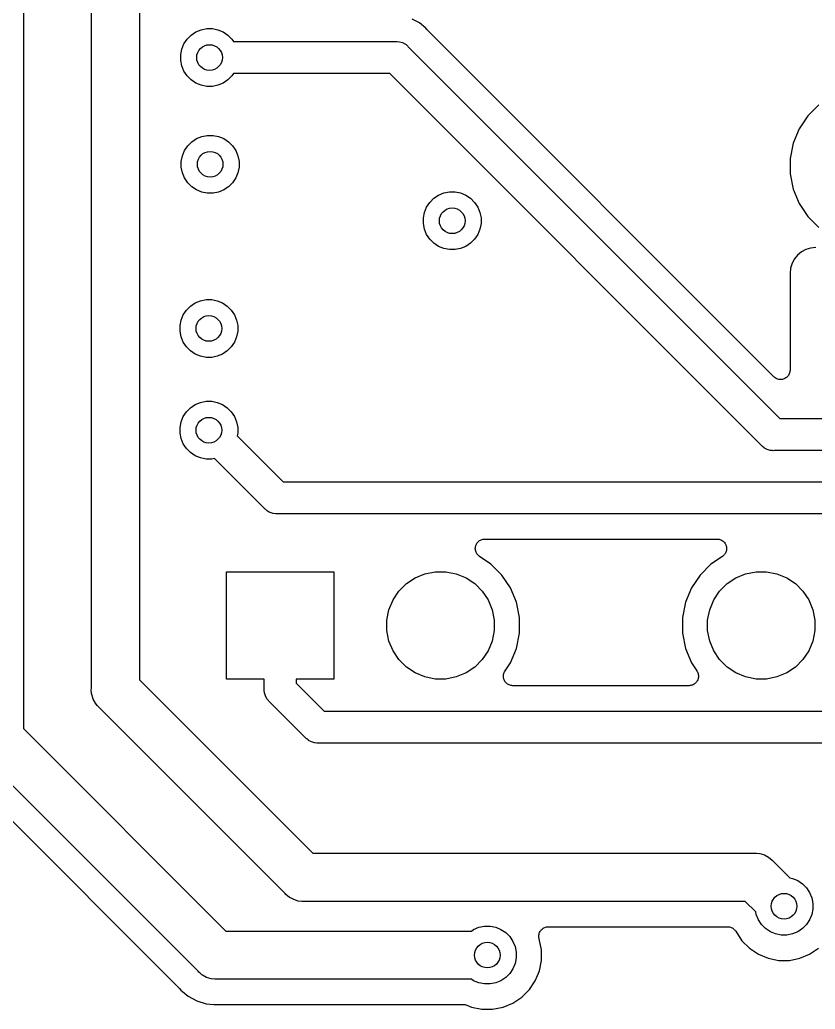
# Model space of a CAD drawing. Extents: x 3.6 to 7.49, y -4.48 to -2.36.
# Drawn here: x 4.397 to 4.893, y -3.953 to -3.337 of the extents above; entities that cross this region are included whole.
import ezdxf

# ---------------------------------------------------------------- set-up
doc = ezdxf.new("R2010")
doc.units = 0
doc.header["$MEASUREMENT"] = 0
doc.layers.add('BLACK', color=7, linetype='CONTINUOUS')

msp = doc.modelspace()

# ---------------------------------------------------------------- linework, layer by layer
at = {"layer": 'BLACK', "linetype": 'CONTINUOUS'}
for p, q in [((4.39965, -3.30503), (4.39965, -3.77843)), ((4.44209, -3.75359), (4.44209, -3.32042)), ((4.47209, -3.3259), (4.47209, -3.74812)), ((4.64666, -3.33872), (4.64218, -3.33633)), ((4.5105, -3.34293), (4.51398, -3.34224)), ((4.51398, -3.34224), (4.51752, -3.34224)), ((4.51752, -3.34224), (4.521, -3.34293)), ((4.65058, -3.34194), (4.64666, -3.33872)), ((4.6512, -3.3427), (4.65058, -3.34194)), ((4.50177, -3.34876), (4.50427, -3.34625)), ((4.50427, -3.34625), (4.50722, -3.34428)), ((4.50722, -3.34428), (4.5105, -3.34293)), ((4.521, -3.34293), (4.52427, -3.34428)), ((4.52427, -3.34428), (4.52722, -3.34625)), ((4.52722, -3.34625), (4.52973, -3.34876)), ((4.65138, -3.34288), (4.6512, -3.3427)), ((4.65153, -3.34307), (4.65138, -3.34288)), ((4.65159, -3.34313), (4.65153, -3.34307)), ((4.86769, -3.55923), (4.65159, -3.34313)), ((4.49844, -3.35499), (4.4998, -3.35171)), ((4.4998, -3.35171), (4.50177, -3.34876)), ((4.52973, -3.34876), (4.53071, -3.35024)), ((4.53071, -3.35024), (4.63179, -3.35024)), ((4.63179, -3.35024), (4.63228, -3.35019)), ((4.63228, -3.35019), (4.63277, -3.35024)), ((4.63277, -3.35024), (4.63277, -3.35024)), ((4.63277, -3.35024), (4.63424, -3.35038)), ((4.63424, -3.35038), (4.63613, -3.35095)), ((4.63613, -3.35095), (4.63787, -3.35188)), ((4.63787, -3.35188), (4.63828, -3.35222)), ((4.63828, -3.35222), (4.63901, -3.35282)), ((4.63901, -3.35282), (4.63901, -3.35282)), ((4.63901, -3.35282), (4.63939, -3.35313)), ((4.63939, -3.35313), (4.6397, -3.35351)), ((4.6397, -3.35351), (4.87146, -3.58528)), ((4.49775, -3.35846), (4.49844, -3.35499)), ((4.49775, -3.36201), (4.49775, -3.35846)), ((4.49844, -3.36549), (4.49775, -3.36201)), ((4.4998, -3.36876), (4.49844, -3.36549)), ((4.50177, -3.37171), (4.4998, -3.36876)), ((4.50427, -3.37422), (4.50177, -3.37171)), ((4.52973, -3.37171), (4.52722, -3.37422)), ((4.53071, -3.37024), (4.52973, -3.37171)), ((4.62814, -3.37024), (4.53071, -3.37024)), ((4.8599, -3.602), (4.62814, -3.37024)), ((4.50722, -3.37619), (4.50427, -3.37422)), ((4.5105, -3.37754), (4.50722, -3.37619)), ((4.51398, -3.37824), (4.5105, -3.37754)), ((4.51752, -3.37824), (4.51398, -3.37824)), ((4.521, -3.37754), (4.51752, -3.37824)), ((4.52427, -3.37619), (4.521, -3.37754)), ((4.52722, -3.37422), (4.52427, -3.37619)), ((4.89572, -3.38977), (4.88886, -3.39662)), ((4.88886, -3.39662), (4.88347, -3.40468)), ((4.50762, -3.41082), (4.51089, -3.40946)), ((4.51089, -3.40946), (4.51437, -3.40877)), ((4.51437, -3.40877), (4.51791, -3.40877)), ((4.51791, -3.40877), (4.52139, -3.40946)), ((4.52139, -3.40946), (4.52467, -3.41082)), ((4.88347, -3.40468), (4.87977, -3.41364)), ((4.50019, -3.41825), (4.50216, -3.4153)), ((4.50216, -3.4153), (4.50467, -3.41279)), ((4.50467, -3.41279), (4.50762, -3.41082)), ((4.52467, -3.41082), (4.52762, -3.41279)), ((4.52762, -3.41279), (4.53012, -3.4153)), ((4.53012, -3.4153), (4.53209, -3.41825)), ((4.87977, -3.41364), (4.87787, -3.42315)), ((4.49814, -3.425), (4.49883, -3.42152)), ((4.49883, -3.42152), (4.50019, -3.41825)), ((4.53209, -3.41825), (4.53345, -3.42152)), ((4.53345, -3.42152), (4.53414, -3.425)), ((4.49814, -3.42854), (4.49814, -3.425)), ((4.49883, -3.43202), (4.49814, -3.42854)), ((4.53414, -3.42854), (4.53345, -3.43202)), ((4.53414, -3.425), (4.53414, -3.42854)), ((4.87787, -3.42315), (4.87787, -3.43284)), ((4.50019, -3.4353), (4.49883, -3.43202)), ((4.53345, -3.43202), (4.53209, -3.4353)), ((4.87787, -3.43284), (4.87977, -3.44235)), ((4.50216, -3.43825), (4.50019, -3.4353)), ((4.50467, -3.44075), (4.50216, -3.43825)), ((4.50762, -3.44272), (4.50467, -3.44075)), ((4.52762, -3.44075), (4.52467, -3.44272)), ((4.53012, -3.43825), (4.52762, -3.44075)), ((4.53209, -3.4353), (4.53012, -3.43825)), ((4.51089, -3.44408), (4.50762, -3.44272)), ((4.51437, -3.44477), (4.51089, -3.44408)), ((4.51791, -3.44477), (4.51437, -3.44477)), ((4.52139, -3.44408), (4.51791, -3.44477)), ((4.52467, -3.44272), (4.52139, -3.44408)), ((4.65561, -3.44801), (4.65856, -3.44604)), ((4.65856, -3.44604), (4.66184, -3.44468)), ((4.66184, -3.44468), (4.66531, -3.44399)), ((4.66531, -3.44399), (4.66886, -3.44399)), ((4.66886, -3.44399), (4.67234, -3.44468)), ((4.67234, -3.44468), (4.67561, -3.44604)), ((4.67561, -3.44604), (4.67856, -3.44801)), ((4.87977, -3.44235), (4.88347, -3.4513)), ((4.64978, -3.45674), (4.65114, -3.45347)), ((4.65114, -3.45347), (4.65311, -3.45052)), ((4.65311, -3.45052), (4.65561, -3.44801)), ((4.67856, -3.44801), (4.68107, -3.45052)), ((4.68107, -3.45052), (4.68304, -3.45347)), ((4.68304, -3.45347), (4.68439, -3.45674)), ((4.88347, -3.4513), (4.88886, -3.45936)), ((4.64909, -3.46022), (4.64978, -3.45674)), ((4.68439, -3.45674), (4.68509, -3.46022)), ((4.88886, -3.45936), (4.89572, -3.46622)), ((4.64909, -3.46376), (4.64909, -3.46022)), ((4.64978, -3.46724), (4.64909, -3.46376)), ((4.68509, -3.46376), (4.68439, -3.46724)), ((4.68509, -3.46022), (4.68509, -3.46376)), ((4.65114, -3.47052), (4.64978, -3.46724)), ((4.65311, -3.47347), (4.65114, -3.47052)), ((4.68304, -3.47052), (4.68107, -3.47347)), ((4.68439, -3.46724), (4.68304, -3.47052)), ((4.65561, -3.47597), (4.65311, -3.47347)), ((4.65856, -3.47794), (4.65561, -3.47597)), ((4.66184, -3.4793), (4.65856, -3.47794)), ((4.67561, -3.47794), (4.67234, -3.4793)), ((4.67856, -3.47597), (4.67561, -3.47794)), ((4.68107, -3.47347), (4.67856, -3.47597)), ((4.66531, -3.47999), (4.66184, -3.4793)), ((4.66886, -3.47999), (4.66531, -3.47999)), ((4.67234, -3.4793), (4.66886, -3.47999)), ((4.88243, -3.48334), (4.88046, -3.48574)), ((4.88483, -3.48137), (4.88243, -3.48334)), ((4.88757, -3.47991), (4.88483, -3.48137)), ((4.89053, -3.47901), (4.88757, -3.47991)), ((4.89391, -3.47867), (4.89053, -3.47901)), ((4.879, -3.48847), (4.8781, -3.49144)), ((4.88046, -3.48574), (4.879, -3.48847)), ((4.8781, -3.49144), (4.87777, -3.49482)), ((4.87777, -3.49482), (4.87777, -3.55505)), ((4.50137, -3.51766), (4.50388, -3.51515)), ((4.50388, -3.51515), (4.50683, -3.51318)), ((4.50683, -3.51318), (4.5101, -3.51183)), ((4.5101, -3.51183), (4.51358, -3.51113)), ((4.51358, -3.51113), (4.51713, -3.51113)), ((4.51713, -3.51113), (4.5206, -3.51183)), ((4.5206, -3.51183), (4.52388, -3.51318)), ((4.52388, -3.51318), (4.52683, -3.51515)), ((4.52683, -3.51515), (4.52934, -3.51766)), ((4.49805, -3.52388), (4.4994, -3.52061)), ((4.4994, -3.52061), (4.50137, -3.51766)), ((4.52934, -3.51766), (4.53131, -3.52061)), ((4.53131, -3.52061), (4.53266, -3.52388)), ((4.49735, -3.52736), (4.49805, -3.52388)), ((4.49735, -3.53091), (4.49735, -3.52736)), ((4.53266, -3.52388), (4.53335, -3.52736)), ((4.53335, -3.52736), (4.53335, -3.53091)), ((4.49805, -3.53438), (4.49735, -3.53091)), ((4.53335, -3.53091), (4.53266, -3.53438)), ((4.4994, -3.53766), (4.49805, -3.53438)), ((4.50137, -3.54061), (4.4994, -3.53766)), ((4.53131, -3.53766), (4.52934, -3.54061)), ((4.53266, -3.53438), (4.53131, -3.53766)), ((4.50388, -3.54312), (4.50137, -3.54061)), ((4.50683, -3.54509), (4.50388, -3.54312)), ((4.5101, -3.54644), (4.50683, -3.54509)), ((4.52388, -3.54509), (4.5206, -3.54644)), ((4.52683, -3.54312), (4.52388, -3.54509)), ((4.52934, -3.54061), (4.52683, -3.54312)), ((4.51358, -3.54713), (4.5101, -3.54644)), ((4.51713, -3.54713), (4.51358, -3.54713)), ((4.5206, -3.54644), (4.51713, -3.54713)), ((4.87675, -3.55837), (4.87674, -3.55838)), ((4.87674, -3.55838), (4.87674, -3.55839)), ((4.87702, -3.55787), (4.87675, -3.55837)), ((4.87729, -3.55738), (4.87702, -3.55787)), ((4.8773, -3.55736), (4.87729, -3.55737)), ((4.87729, -3.55737), (4.87729, -3.55738)), ((4.87747, -3.55681), (4.8773, -3.55736)), ((4.87764, -3.55628), (4.87747, -3.55681)), ((4.87771, -3.55569), (4.87764, -3.55626)), ((4.87764, -3.55626), (4.87764, -3.55627)), ((4.87764, -3.55627), (4.87764, -3.55628)), ((4.87777, -3.55513), (4.87771, -3.55569)), ((4.87777, -3.55505), (4.87777, -3.55511)), ((4.87777, -3.55511), (4.87777, -3.55511)), ((4.87777, -3.55511), (4.87777, -3.55511)), ((4.87777, -3.55511), (4.87777, -3.55513)), ((4.86812, -3.55958), (4.86769, -3.55923)), ((4.86856, -3.55995), (4.86812, -3.55958)), ((4.86857, -3.55995), (4.86856, -3.55995)), ((4.86858, -3.55996), (4.86857, -3.55995)), ((4.86908, -3.56023), (4.86858, -3.55996)), ((4.86958, -3.5605), (4.86908, -3.56023)), ((4.86959, -3.5605), (4.86958, -3.5605)), ((4.86958, -3.5605), (4.86958, -3.5605)), ((4.87014, -3.56067), (4.86959, -3.5605)), ((4.87068, -3.56084), (4.87014, -3.56067)), ((4.87069, -3.56084), (4.87068, -3.56084)), ((4.8707, -3.56084), (4.87069, -3.56084)), ((4.87126, -3.5609), (4.8707, -3.56084)), ((4.87182, -3.56096), (4.87126, -3.5609)), ((4.87183, -3.56096), (4.87182, -3.56096)), ((4.87184, -3.56096), (4.87183, -3.56096)), ((4.87241, -3.5609), (4.87184, -3.56096)), ((4.87297, -3.56085), (4.87241, -3.5609)), ((4.87298, -3.56085), (4.87297, -3.56085)), ((4.87299, -3.56085), (4.87298, -3.56085)), ((4.87353, -3.56069), (4.87299, -3.56085)), ((4.87408, -3.56053), (4.87353, -3.56069)), ((4.87409, -3.56052), (4.87408, -3.56053)), ((4.8741, -3.56052), (4.87409, -3.56052)), ((4.87459, -3.56026), (4.8741, -3.56052)), ((4.8751, -3.55999), (4.87459, -3.56026)), ((4.87511, -3.55999), (4.8751, -3.55999)), ((4.87555, -3.55963), (4.87511, -3.55998)), ((4.87511, -3.55998), (4.87511, -3.55999)), ((4.876, -3.55927), (4.87555, -3.55963)), ((4.87601, -3.55926), (4.876, -3.55926)), ((4.876, -3.55926), (4.876, -3.55927)), ((4.87637, -3.55883), (4.87601, -3.55926)), ((4.87674, -3.55839), (4.87637, -3.55883)), ((4.50388, -3.57854), (4.50683, -3.57657)), ((4.50683, -3.57657), (4.5101, -3.57521)), ((4.5101, -3.57521), (4.51358, -3.57452)), ((4.51358, -3.57452), (4.51713, -3.57452)), ((4.51713, -3.57452), (4.5206, -3.57521)), ((4.5206, -3.57521), (4.52388, -3.57657)), ((4.52388, -3.57657), (4.52683, -3.57854)), ((4.4994, -3.58399), (4.50137, -3.58105)), ((4.50137, -3.58105), (4.50388, -3.57854)), ((4.52683, -3.57854), (4.52934, -3.58105)), ((4.52934, -3.58105), (4.53131, -3.58399)), ((4.49735, -3.59075), (4.49805, -3.58727)), ((4.49805, -3.58727), (4.4994, -3.58399)), ((4.53131, -3.58399), (4.53266, -3.58727)), ((4.53266, -3.58727), (4.53335, -3.59075)), ((4.87146, -3.58528), (5.03877, -3.58528)), ((4.49735, -3.59429), (4.49735, -3.59075)), ((4.49805, -3.59777), (4.49735, -3.59429)), ((4.53335, -3.59429), (4.53301, -3.59603)), ((4.53335, -3.59075), (4.53335, -3.59429)), ((4.4994, -3.60105), (4.49805, -3.59777)), ((4.50137, -3.60399), (4.4994, -3.60105)), ((4.53301, -3.59603), (4.56162, -3.62465)), ((4.50388, -3.6065), (4.50137, -3.60399)), ((4.50683, -3.60847), (4.50388, -3.6065)), ((4.86022, -3.60238), (4.8599, -3.602)), ((4.8606, -3.60269), (4.86022, -3.60238)), ((4.8617, -3.6036), (4.8606, -3.60269)), ((4.8606, -3.60269), (4.8606, -3.60269)), ((4.86174, -3.60363), (4.8617, -3.6036)), ((4.86348, -3.60456), (4.86174, -3.60363)), ((4.86536, -3.60513), (4.86348, -3.60456)), ((4.86683, -3.60528), (4.86536, -3.60513)), ((4.86732, -3.60532), (4.86683, -3.60528)), ((4.86683, -3.60528), (4.86683, -3.60528)), ((4.86781, -3.60528), (4.86732, -3.60532)), ((5.04242, -3.60528), (4.86781, -3.60528)), ((4.5101, -3.60983), (4.50683, -3.60847)), ((4.51358, -3.61052), (4.5101, -3.60983)), ((4.51713, -3.61052), (4.51358, -3.61052)), ((4.51887, -3.61017), (4.51713, -3.61052)), ((4.55006, -3.64137), (4.51887, -3.61017)), ((4.56162, -3.62465), (5.212, -3.62465)), ((4.55038, -3.64175), (4.55006, -3.64137)), ((4.55076, -3.64206), (4.55038, -3.64175)), ((4.5519, -3.643), (4.55076, -3.64206)), ((4.55076, -3.64206), (4.55076, -3.64206)), ((4.55296, -3.64357), (4.5519, -3.643)), ((4.55363, -3.64393), (4.55296, -3.64357)), ((4.55552, -3.6445), (4.55363, -3.64393)), ((4.55699, -3.64465), (4.55552, -3.6445)), ((4.55748, -3.64469), (4.55699, -3.64465)), ((4.55699, -3.64465), (4.55699, -3.64465)), ((4.55797, -3.64465), (4.55748, -3.64469)), ((5.21565, -3.64465), (4.55797, -3.64465)), ((4.68224, -3.66349), (4.68251, -3.663)), ((4.68251, -3.66299), (4.68252, -3.66298)), ((4.68251, -3.663), (4.68251, -3.66299)), ((4.68252, -3.66298), (4.68287, -3.66255)), ((4.68287, -3.66255), (4.68324, -3.66211)), ((4.68324, -3.66211), (4.68325, -3.6621)), ((4.68325, -3.6621), (4.68369, -3.66174)), ((4.68325, -3.6621), (4.68325, -3.6621)), ((4.68369, -3.66174), (4.68414, -3.66138)), ((4.68414, -3.66138), (4.68415, -3.66137)), ((4.68414, -3.66138), (4.68414, -3.66138)), ((4.68415, -3.66137), (4.68465, -3.66111)), ((4.68465, -3.66111), (4.68515, -3.66084)), ((4.68515, -3.66084), (4.68516, -3.66084)), ((4.68516, -3.66084), (4.68517, -3.66083)), ((4.68517, -3.66083), (4.68571, -3.66067)), ((4.68571, -3.66067), (4.68626, -3.66051)), ((4.68626, -3.66051), (4.68627, -3.6605)), ((4.68626, -3.66051), (4.68626, -3.66051)), ((4.68627, -3.6605), (4.68684, -3.66045)), ((4.68684, -3.66045), (4.6874, -3.66039)), ((4.6874, -3.66039), (4.83228, -3.66039)), ((4.83228, -3.66039), (4.83235, -3.66039)), ((4.83235, -3.66039), (4.83235, -3.66039)), ((4.83235, -3.66039), (4.83235, -3.66039)), ((4.83235, -3.66039), (4.83236, -3.66039)), ((4.83236, -3.66039), (4.83292, -3.66046)), ((4.83292, -3.66046), (4.83349, -3.66052)), ((4.83349, -3.66052), (4.8335, -3.66052)), ((4.8335, -3.66052), (4.83351, -3.66052)), ((4.83351, -3.66052), (4.83405, -3.66069)), ((4.83405, -3.66069), (4.83459, -3.66087)), ((4.83459, -3.66087), (4.8346, -3.66087)), ((4.8346, -3.66087), (4.83461, -3.66087)), ((4.83461, -3.66087), (4.8351, -3.66114)), ((4.8351, -3.66114), (4.8356, -3.66142)), ((4.8356, -3.66142), (4.83561, -3.66142)), ((4.83561, -3.66142), (4.83562, -3.66143)), ((4.83562, -3.66143), (4.83605, -3.66179)), ((4.83605, -3.66179), (4.83649, -3.66216)), ((4.83649, -3.66216), (4.83649, -3.66216)), ((4.83649, -3.66216), (4.8365, -3.66217)), ((4.8365, -3.66217), (4.83686, -3.66261)), ((4.83686, -3.66261), (4.83721, -3.66305)), ((4.83721, -3.66305), (4.83722, -3.66306)), ((4.83722, -3.66306), (4.83722, -3.66307)), ((4.83722, -3.66307), (4.83749, -3.66357)), ((4.6815, -3.66624), (4.68156, -3.66566)), ((4.6815, -3.66625), (4.6815, -3.66624)), ((4.6815, -3.66626), (4.6815, -3.66625)), ((4.68155, -3.66682), (4.6815, -3.66626)), ((4.6816, -3.66739), (4.68155, -3.66682)), ((4.68156, -3.66566), (4.68162, -3.66511)), ((4.6816, -3.6674), (4.6816, -3.66739)), ((4.6816, -3.66741), (4.6816, -3.6674)), ((4.68176, -3.66794), (4.6816, -3.66741)), ((4.68162, -3.6651), (4.6818, -3.66454)), ((4.68162, -3.66511), (4.68162, -3.6651)), ((4.68162, -3.6651), (4.68162, -3.6651)), ((4.68192, -3.6685), (4.68176, -3.66794)), ((4.6818, -3.66454), (4.68196, -3.66401)), ((4.68193, -3.6685), (4.68192, -3.6685)), ((4.68193, -3.66851), (4.68193, -3.6685)), ((4.6822, -3.66902), (4.68193, -3.66851)), ((4.68196, -3.66401), (4.68196, -3.664)), ((4.68196, -3.664), (4.68197, -3.664)), ((4.68197, -3.664), (4.68224, -3.66349)), ((4.68245, -3.66952), (4.6822, -3.66902)), ((4.83746, -3.66908), (4.83719, -3.66959)), ((4.83773, -3.66859), (4.83746, -3.66908)), ((4.83749, -3.66357), (4.83775, -3.66407)), ((4.8379, -3.66802), (4.83773, -3.66857)), ((4.83773, -3.66857), (4.83773, -3.66858)), ((4.83773, -3.66858), (4.83773, -3.66859)), ((4.83775, -3.66407), (4.83775, -3.66408)), ((4.83775, -3.66408), (4.83776, -3.66409)), ((4.83776, -3.66409), (4.83792, -3.66464)), ((4.83807, -3.66749), (4.8379, -3.66802)), ((4.83792, -3.66464), (4.83808, -3.66518)), ((4.83813, -3.6669), (4.83807, -3.66747)), ((4.83807, -3.66747), (4.83807, -3.66748)), ((4.83807, -3.66748), (4.83807, -3.66749)), ((4.83808, -3.66518), (4.83808, -3.66519)), ((4.83808, -3.66519), (4.83808, -3.66519)), ((4.83808, -3.66519), (4.83813, -3.66576)), ((4.83813, -3.66576), (4.83819, -3.66632)), ((4.83819, -3.66634), (4.83813, -3.6669)), ((4.83819, -3.66632), (4.83819, -3.66633)), ((4.83819, -3.66633), (4.83819, -3.66634)), ((4.68246, -3.66953), (4.68245, -3.66952)), ((4.68283, -3.66998), (4.68246, -3.66953)), ((4.68246, -3.66953), (4.68246, -3.66953)), ((4.68317, -3.67042), (4.68283, -3.66998)), ((4.68318, -3.67042), (4.68317, -3.67042)), ((4.68318, -3.67043), (4.68318, -3.67042)), ((4.68363, -3.6708), (4.68318, -3.67043)), ((4.68405, -3.67116), (4.68363, -3.6708)), ((4.68407, -3.67117), (4.68405, -3.67116)), ((4.68412, -3.67121), (4.68407, -3.67117)), ((4.68407, -3.67117), (4.68407, -3.67117)), ((4.68407, -3.67117), (4.68407, -3.67117)), ((4.69121, -3.67595), (4.68412, -3.67121)), ((4.83556, -3.67121), (4.82847, -3.67595)), ((4.836, -3.67085), (4.83556, -3.67121)), ((4.83644, -3.67049), (4.836, -3.67085)), ((4.83645, -3.67048), (4.83644, -3.67049)), ((4.83681, -3.67004), (4.83645, -3.67048)), ((4.83645, -3.67048), (4.83645, -3.67048)), ((4.83718, -3.6696), (4.83681, -3.67004)), ((4.83719, -3.66959), (4.83718, -3.66959)), ((4.83718, -3.66959), (4.83718, -3.6696)), ((4.52638, -3.74764), (4.52638, -3.68071)), ((4.52638, -3.68071), (4.59331, -3.68071)), ((4.59331, -3.68071), (4.59331, -3.74764)), ((4.65008, -3.68199), (4.65655, -3.68071)), ((4.65655, -3.68071), (4.66314, -3.68071)), ((4.66314, -3.68071), (4.6696, -3.68199)), ((4.69807, -3.6828), (4.69121, -3.67595)), ((4.82847, -3.67595), (4.82162, -3.6828)), ((4.85008, -3.68199), (4.85655, -3.68071)), ((4.85655, -3.68071), (4.86314, -3.68071)), ((4.86314, -3.68071), (4.8696, -3.68199)), ((4.63851, -3.68818), (4.64399, -3.68452)), ((4.64399, -3.68452), (4.65008, -3.68199)), ((4.6696, -3.68199), (4.67569, -3.68452)), ((4.67569, -3.68452), (4.68117, -3.68818)), ((4.70345, -3.69086), (4.69807, -3.6828)), ((4.82162, -3.6828), (4.81623, -3.69086)), ((4.83851, -3.68818), (4.84399, -3.68452)), ((4.84399, -3.68452), (4.85008, -3.68199)), ((4.8696, -3.68199), (4.87569, -3.68452)), ((4.87569, -3.68452), (4.88117, -3.68818)), ((4.63019, -3.69832), (4.63385, -3.69284)), ((4.63385, -3.69284), (4.63851, -3.68818)), ((4.68117, -3.68818), (4.68584, -3.69284)), ((4.68584, -3.69284), (4.6895, -3.69832)), ((4.70716, -3.69982), (4.70345, -3.69086)), ((4.81623, -3.69086), (4.81252, -3.69982)), ((4.83019, -3.69832), (4.83385, -3.69284)), ((4.83385, -3.69284), (4.83851, -3.68818)), ((4.88117, -3.68818), (4.88584, -3.69284)), ((4.88584, -3.69284), (4.8895, -3.69832)), ((4.62766, -3.70441), (4.63019, -3.69832)), ((4.6895, -3.69832), (4.69202, -3.70441)), ((4.70906, -3.70933), (4.70716, -3.69982)), ((4.81252, -3.69982), (4.81063, -3.70933)), ((4.82766, -3.70441), (4.83019, -3.69832)), ((4.8895, -3.69832), (4.89202, -3.70441)), ((4.62638, -3.71088), (4.62766, -3.70441)), ((4.69202, -3.70441), (4.69331, -3.71088)), ((4.82638, -3.71088), (4.82766, -3.70441)), ((4.89202, -3.70441), (4.89331, -3.71088)), ((4.62638, -3.71747), (4.62638, -3.71088)), ((4.69331, -3.71088), (4.69331, -3.71747)), ((4.70906, -3.71902), (4.70906, -3.70933)), ((4.81063, -3.70933), (4.81063, -3.71902)), ((4.82638, -3.71747), (4.82638, -3.71088)), ((4.89331, -3.71088), (4.89331, -3.71747)), ((4.62766, -3.72393), (4.62638, -3.71747)), ((4.69331, -3.71747), (4.69202, -3.72393)), ((4.82766, -3.72393), (4.82638, -3.71747)), ((4.89331, -3.71747), (4.89202, -3.72393)), ((4.63019, -3.73002), (4.62766, -3.72393)), ((4.69202, -3.72393), (4.6895, -3.73002)), ((4.70716, -3.72853), (4.70906, -3.71902)), ((4.81063, -3.71902), (4.81252, -3.72853)), ((4.83019, -3.73002), (4.82766, -3.72393)), ((4.89202, -3.72393), (4.8895, -3.73002)), ((4.63385, -3.73551), (4.63019, -3.73002)), ((4.6895, -3.73002), (4.68584, -3.73551)), ((4.70345, -3.73748), (4.70716, -3.72853)), ((4.81252, -3.72853), (4.81623, -3.73748)), ((4.83385, -3.73551), (4.83019, -3.73002)), ((4.8895, -3.73002), (4.88584, -3.73551)), ((4.63851, -3.74017), (4.63385, -3.73551)), ((4.68584, -3.73551), (4.68117, -3.74017)), ((4.83851, -3.74017), (4.83385, -3.73551)), ((4.88584, -3.73551), (4.88117, -3.74017)), ((4.64399, -3.74383), (4.63851, -3.74017)), ((4.68117, -3.74017), (4.67569, -3.74383)), ((4.69949, -3.74362), (4.69976, -3.74312)), ((4.69976, -3.74312), (4.70002, -3.74262)), ((4.70002, -3.74262), (4.70345, -3.73748)), ((4.81623, -3.73748), (4.81967, -3.74262)), ((4.81967, -3.74262), (4.8197, -3.74267)), ((4.8197, -3.74267), (4.8197, -3.74267)), ((4.8197, -3.74267), (4.8197, -3.74267)), ((4.8197, -3.74267), (4.81971, -3.74269)), ((4.81971, -3.74269), (4.81997, -3.74319)), ((4.81997, -3.74319), (4.82023, -3.74369)), ((4.84399, -3.74383), (4.83851, -3.74017)), ((4.88117, -3.74017), (4.87569, -3.74383)), ((4.47209, -3.74812), (4.5802, -3.85623)), ((4.54984, -3.74764), (4.52638, -3.74764)), ((4.54984, -3.75384), (4.54984, -3.74764)), ((4.59331, -3.74764), (4.56984, -3.74764)), ((4.56984, -3.74764), (4.56984, -3.75019)), ((4.65008, -3.74635), (4.64399, -3.74383)), ((4.65655, -3.74764), (4.65008, -3.74635)), ((4.66314, -3.74764), (4.65655, -3.74764)), ((4.6696, -3.74635), (4.66314, -3.74764)), ((4.67569, -3.74383), (4.6696, -3.74635)), ((4.69902, -3.74586), (4.69908, -3.7453)), ((4.69903, -3.74588), (4.69902, -3.74586)), ((4.69902, -3.74589), (4.69903, -3.74588)), ((4.69908, -3.74645), (4.69902, -3.74589)), ((4.69908, -3.7453), (4.69914, -3.74474)), ((4.69913, -3.74701), (4.69908, -3.74645)), ((4.69913, -3.74702), (4.69913, -3.74701)), ((4.69913, -3.74704), (4.69913, -3.74702)), ((4.69929, -3.74757), (4.69913, -3.74704)), ((4.69914, -3.74472), (4.69931, -3.74418)), ((4.69914, -3.74473), (4.69914, -3.74472)), ((4.69914, -3.74474), (4.69914, -3.74473)), ((4.69945, -3.74812), (4.69929, -3.74757)), ((4.69931, -3.74418), (4.69948, -3.74364)), ((4.69946, -3.74813), (4.69945, -3.74812)), ((4.69946, -3.74814), (4.69946, -3.74813)), ((4.69973, -3.74864), (4.69946, -3.74814)), ((4.69948, -3.74363), (4.69949, -3.74362)), ((4.69948, -3.74364), (4.69948, -3.74363)), ((4.69999, -3.74914), (4.69973, -3.74864)), ((4.7, -3.74915), (4.69999, -3.74914)), ((4.7, -3.74916), (4.7, -3.74915)), ((4.70036, -3.7496), (4.7, -3.74916)), ((4.81964, -3.74923), (4.81928, -3.74966)), ((4.81965, -3.74921), (4.81964, -3.74922)), ((4.81964, -3.74922), (4.81964, -3.74923)), ((4.81992, -3.74871), (4.81965, -3.74921)), ((4.82019, -3.74822), (4.81992, -3.74871)), ((4.8202, -3.74819), (4.82019, -3.74821)), ((4.82019, -3.74821), (4.82019, -3.74822)), ((4.82037, -3.74766), (4.8202, -3.74819)), ((4.82023, -3.74369), (4.82023, -3.74371)), ((4.82023, -3.74371), (4.82024, -3.74372)), ((4.82024, -3.74372), (4.8204, -3.74425)), ((4.82054, -3.74712), (4.82037, -3.74766)), ((4.8204, -3.74425), (4.82056, -3.7448)), ((4.8206, -3.74654), (4.82054, -3.74709)), ((4.82054, -3.74709), (4.82054, -3.74711)), ((4.82054, -3.74711), (4.82054, -3.74712)), ((4.82056, -3.7448), (4.82056, -3.74481)), ((4.82056, -3.74481), (4.82056, -3.74482)), ((4.82056, -3.74482), (4.82061, -3.74538)), ((4.82066, -3.74597), (4.8206, -3.74654)), ((4.82061, -3.74538), (4.82066, -3.74595)), ((4.82066, -3.74595), (4.82066, -3.74596)), ((4.82066, -3.74596), (4.82066, -3.74597)), ((4.85008, -3.74635), (4.84399, -3.74383)), ((4.85655, -3.74764), (4.85008, -3.74635)), ((4.86314, -3.74764), (4.85655, -3.74764)), ((4.8696, -3.74635), (4.86314, -3.74764)), ((4.87569, -3.74383), (4.8696, -3.74635)), ((4.44201, -3.75433), (4.44209, -3.75359)), ((4.44224, -3.75661), (4.44201, -3.75433)), ((4.54979, -3.75433), (4.54984, -3.75384)), ((4.54984, -3.75482), (4.54979, -3.75433)), ((4.54999, -3.75629), (4.54984, -3.75482)), ((4.54984, -3.75482), (4.54984, -3.75482)), ((4.56984, -3.75019), (4.58721, -3.76756)), ((4.70071, -3.75004), (4.70036, -3.7496)), ((4.70072, -3.75005), (4.70071, -3.75004)), ((4.70073, -3.75006), (4.70072, -3.75005)), ((4.70116, -3.75041), (4.70073, -3.75006)), ((4.70159, -3.75078), (4.70116, -3.75041)), ((4.7016, -3.75078), (4.70159, -3.75078)), ((4.70161, -3.75079), (4.7016, -3.75078)), ((4.70211, -3.75106), (4.70161, -3.75079)), ((4.7026, -3.75133), (4.70211, -3.75106)), ((4.70262, -3.75134), (4.7026, -3.75133)), ((4.70263, -3.75134), (4.70262, -3.75134)), ((4.70317, -3.75151), (4.70263, -3.75134)), ((4.7037, -3.75168), (4.70317, -3.75151)), ((4.70371, -3.75168), (4.7037, -3.75168)), ((4.70373, -3.75169), (4.70371, -3.75168)), ((4.70429, -3.75175), (4.70373, -3.75169)), ((4.70485, -3.75181), (4.70429, -3.75175)), ((4.70487, -3.75181), (4.70485, -3.75181)), ((4.70493, -3.75181), (4.70487, -3.75181)), ((4.70487, -3.75181), (4.70487, -3.75181)), ((4.70487, -3.75181), (4.70487, -3.75181)), ((4.81476, -3.75181), (4.70493, -3.75181)), ((4.81532, -3.75176), (4.81476, -3.75181)), ((4.81588, -3.7517), (4.81532, -3.75176)), ((4.81589, -3.7517), (4.81588, -3.7517)), ((4.8159, -3.7517), (4.81589, -3.7517)), ((4.81645, -3.75153), (4.8159, -3.7517)), ((4.81698, -3.75138), (4.81645, -3.75153)), ((4.81699, -3.75137), (4.81698, -3.75138)), ((4.81701, -3.75137), (4.81699, -3.75137)), ((4.81751, -3.7511), (4.81701, -3.75137)), ((4.818, -3.75084), (4.81751, -3.7511)), ((4.81801, -3.75083), (4.818, -3.75084)), ((4.81802, -3.75082), (4.81801, -3.75083)), ((4.81847, -3.75046), (4.81802, -3.75082)), ((4.8189, -3.75011), (4.81847, -3.75046)), ((4.81891, -3.7501), (4.8189, -3.75011)), ((4.81892, -3.7501), (4.81891, -3.7501)), ((4.81928, -3.74966), (4.81892, -3.7501)), ((4.4423, -3.75727), (4.44224, -3.75661)), ((4.44248, -3.75784), (4.4423, -3.75727)), ((4.44316, -3.7601), (4.44248, -3.75784)), ((4.44455, -3.7627), (4.44316, -3.7601)), ((4.55014, -3.75678), (4.54999, -3.75629)), ((4.55056, -3.75818), (4.55014, -3.75678)), ((4.55149, -3.75991), (4.55056, -3.75818)), ((4.55242, -3.76105), (4.55149, -3.75991)), ((4.55274, -3.76144), (4.55242, -3.76105)), ((4.55242, -3.76105), (4.55242, -3.76105)), ((4.55312, -3.76175), (4.55274, -3.76144)), ((4.57565, -3.78428), (4.55312, -3.76175)), ((4.44566, -3.76406), (4.44455, -3.7627)), ((4.44643, -3.76499), (4.44566, -3.76406)), ((4.447, -3.76546), (4.44643, -3.76499)), ((4.56286, -3.88131), (4.447, -3.76546)), ((4.58721, -3.76756), (5.36987, -3.76756)), ((4.39965, -3.77843), (4.5259, -3.90469)), ((4.57597, -3.78466), (4.57565, -3.78428)), ((4.57635, -3.78498), (4.57597, -3.78466)), ((4.57736, -3.78581), (4.57635, -3.78498)), ((4.57635, -3.78498), (4.57635, -3.78498)), ((4.57749, -3.78591), (4.57736, -3.78581)), ((4.57923, -3.78684), (4.57749, -3.78591)), ((4.58111, -3.78741), (4.57923, -3.78684)), ((4.58258, -3.78756), (4.58111, -3.78741)), ((4.58307, -3.78761), (4.58258, -3.78756)), ((4.58258, -3.78756), (4.58258, -3.78756)), ((4.58356, -3.78756), (4.58307, -3.78761)), ((5.37353, -3.78756), (4.58356, -3.78756)), ((4.50856, -3.92977), (4.37456, -3.79577)), ((4.36418, -3.80766), (4.49667, -3.94015)), ((4.5802, -3.85623), (4.85528, -3.85623)), ((4.85528, -3.85623), (4.85602, -3.85616)), ((4.85602, -3.85616), (4.85675, -3.85623)), ((4.85675, -3.85623), (4.85675, -3.85623)), ((4.85675, -3.85623), (4.85896, -3.85645)), ((4.85896, -3.85645), (4.86178, -3.8573)), ((4.86178, -3.8573), (4.86439, -3.8587)), ((4.86439, -3.8587), (4.86667, -3.86057)), ((4.86667, -3.86057), (4.86714, -3.86114)), ((4.86714, -3.86114), (4.87759, -3.87159)), ((4.87759, -3.87159), (4.87927, -3.87192)), ((4.87927, -3.87192), (4.88254, -3.87328)), ((4.88254, -3.87328), (4.88549, -3.87525)), ((4.88549, -3.87525), (4.888, -3.87775)), ((4.888, -3.87775), (4.88997, -3.8807)), ((4.56333, -3.88189), (4.56286, -3.88131)), ((4.56437, -3.88274), (4.56333, -3.88189)), ((4.56561, -3.88376), (4.56437, -3.88274)), ((4.56624, -3.88409), (4.56561, -3.88376)), ((4.56822, -3.88515), (4.56624, -3.88409)), ((4.57104, -3.88601), (4.56822, -3.88515)), ((4.88997, -3.8807), (4.89132, -3.88398)), ((4.89132, -3.88398), (4.89202, -3.88746)), ((4.57325, -3.88623), (4.57104, -3.88601)), ((4.57398, -3.8863), (4.57325, -3.88623)), ((4.57325, -3.88623), (4.57325, -3.88623)), ((4.57472, -3.88623), (4.57398, -3.8863)), ((4.8498, -3.88623), (4.57472, -3.88623)), ((4.85637, -3.8928), (4.8498, -3.88623)), ((4.89202, -3.891), (4.89132, -3.89448)), ((4.89202, -3.88746), (4.89202, -3.891)), ((4.85671, -3.89448), (4.85637, -3.8928)), ((4.85807, -3.89775), (4.85671, -3.89448)), ((4.89132, -3.89448), (4.88997, -3.89775)), ((4.67903, -3.90469), (4.68045, -3.90373)), ((4.68045, -3.90373), (4.68373, -3.90238)), ((4.68373, -3.90238), (4.6872, -3.90169)), ((4.6872, -3.90169), (4.69075, -3.90169)), ((4.69075, -3.90169), (4.69423, -3.90238)), ((4.69423, -3.90238), (4.6975, -3.90373)), ((4.6975, -3.90373), (4.70045, -3.9057)), ((4.72249, -3.90412), (4.72285, -3.90369)), ((4.72285, -3.90369), (4.72286, -3.90368)), ((4.72286, -3.90368), (4.72287, -3.90367)), ((4.72287, -3.90367), (4.72331, -3.90332)), ((4.72331, -3.90332), (4.72374, -3.90296)), ((4.72374, -3.90296), (4.72375, -3.90296)), ((4.72375, -3.90296), (4.72377, -3.90295)), ((4.72377, -3.90295), (4.72426, -3.90269)), ((4.72426, -3.90269), (4.72476, -3.90242)), ((4.72476, -3.90242), (4.72477, -3.90242)), ((4.72477, -3.90242), (4.72479, -3.90241)), ((4.72479, -3.90241), (4.72532, -3.90225)), ((4.72532, -3.90225), (4.72586, -3.90209)), ((4.72586, -3.90209), (4.72588, -3.90209)), ((4.72588, -3.90209), (4.72589, -3.90208)), ((4.72589, -3.90208), (4.72645, -3.90203)), ((4.72645, -3.90203), (4.72701, -3.90198)), ((4.72701, -3.90198), (4.83882, -3.90198)), ((4.83882, -3.90198), (4.83885, -3.90198)), ((4.83885, -3.90198), (4.83885, -3.90198)), ((4.83885, -3.90198), (4.83885, -3.90198)), ((4.83885, -3.90198), (4.8389, -3.90198)), ((4.8389, -3.90198), (4.83945, -3.90204)), ((4.83945, -3.90204), (4.84, -3.90209)), ((4.84, -3.90209), (4.84002, -3.9021)), ((4.84002, -3.9021), (4.84005, -3.90211)), ((4.84005, -3.90211), (4.84057, -3.90227)), ((4.84057, -3.90227), (4.8411, -3.90243)), ((4.8411, -3.90243), (4.84112, -3.90245)), ((4.84112, -3.90245), (4.84115, -3.90245)), ((4.84115, -3.90245), (4.84163, -3.90272)), ((4.84163, -3.90272), (4.84212, -3.90298)), ((4.84212, -3.90298), (4.84214, -3.903)), ((4.84214, -3.903), (4.84216, -3.90301)), ((4.84216, -3.90301), (4.84258, -3.90336)), ((4.84258, -3.90336), (4.843, -3.90371)), ((4.843, -3.90371), (4.84302, -3.90373)), ((4.84302, -3.90373), (4.84304, -3.90375)), ((4.86003, -3.9007), (4.85807, -3.89775)), ((4.86254, -3.90321), (4.86003, -3.9007)), ((4.86549, -3.90518), (4.86254, -3.90321)), ((4.88549, -3.90321), (4.88254, -3.90518)), ((4.888, -3.9007), (4.88549, -3.90321)), ((4.88997, -3.89775), (4.888, -3.9007)), ((4.5259, -3.90469), (4.67903, -3.90469)), ((4.70045, -3.9057), (4.70296, -3.90821)), ((4.70296, -3.90821), (4.70493, -3.91116)), ((4.7211, -3.90781), (4.72116, -3.90725)), ((4.7211, -3.90783), (4.7211, -3.90781)), ((4.7211, -3.90784), (4.7211, -3.90783)), ((4.72115, -3.9084), (4.7211, -3.90784)), ((4.7212, -3.90896), (4.72115, -3.9084)), ((4.72116, -3.90725), (4.72122, -3.90669)), ((4.72121, -3.90897), (4.7212, -3.90896)), ((4.72121, -3.90899), (4.72121, -3.90897)), ((4.72136, -3.90952), (4.72121, -3.90899)), ((4.72122, -3.90669), (4.72123, -3.90668)), ((4.72123, -3.90666), (4.7214, -3.90613)), ((4.72123, -3.90668), (4.72123, -3.90666)), ((4.72272, -3.91636), (4.72136, -3.90952)), ((4.7214, -3.90613), (4.72156, -3.90559)), ((4.72156, -3.90559), (4.72157, -3.90558)), ((4.72157, -3.90558), (4.72158, -3.90556)), ((4.72158, -3.90556), (4.72185, -3.90507)), ((4.72185, -3.90507), (4.72211, -3.90458)), ((4.72211, -3.90458), (4.72212, -3.90457)), ((4.72212, -3.90457), (4.72213, -3.90455)), ((4.72213, -3.90455), (4.72249, -3.90412)), ((4.84304, -3.90375), (4.84339, -3.90418)), ((4.84339, -3.90418), (4.84374, -3.9046)), ((4.84374, -3.9046), (4.84375, -3.90463)), ((4.84375, -3.90463), (4.84376, -3.90465)), ((4.84376, -3.90465), (4.84388, -3.90487)), ((4.84388, -3.90487), (4.8478, -3.91074)), ((4.86877, -3.90654), (4.86549, -3.90518)), ((4.87224, -3.90723), (4.86877, -3.90654)), ((4.87579, -3.90723), (4.87224, -3.90723)), ((4.87927, -3.90654), (4.87579, -3.90723)), ((4.88254, -3.90518), (4.87927, -3.90654)), ((4.70493, -3.91116), (4.70628, -3.91443)), ((4.70628, -3.91443), (4.70698, -3.91791)), ((4.8478, -3.91074), (4.8525, -3.91544)), ((4.8525, -3.91544), (4.85803, -3.91914)), ((4.89, -3.91914), (4.89553, -3.91544)), ((4.70698, -3.92146), (4.70628, -3.92494)), ((4.70698, -3.91791), (4.70698, -3.92146)), ((4.72272, -3.92301), (4.72272, -3.91636)), ((4.85803, -3.91914), (4.86417, -3.92168)), ((4.86417, -3.92168), (4.87069, -3.92298)), ((4.87734, -3.92298), (4.88386, -3.92168)), ((4.88386, -3.92168), (4.89, -3.91914)), ((4.70493, -3.92821), (4.70296, -3.93116)), ((4.70628, -3.92494), (4.70493, -3.92821)), ((4.72143, -3.92953), (4.72272, -3.92301)), ((4.87069, -3.92298), (4.87734, -3.92298)), ((4.50903, -3.93034), (4.50856, -3.92977)), ((4.5096, -3.93081), (4.50903, -3.93034)), ((4.511, -3.93196), (4.5096, -3.93081)), ((4.5096, -3.93081), (4.5096, -3.93081)), ((4.51131, -3.93222), (4.511, -3.93196)), ((4.51392, -3.93361), (4.51131, -3.93222)), ((4.51674, -3.93447), (4.51392, -3.93361)), ((4.51895, -3.93469), (4.51674, -3.93447)), ((4.70045, -3.93367), (4.6975, -3.93564)), ((4.70296, -3.93116), (4.70045, -3.93367)), ((4.71888, -3.93567), (4.72023, -3.93242)), ((4.72023, -3.93242), (4.72143, -3.92953)), ((4.72023, -3.93242), (4.72023, -3.93242)), ((4.49667, -3.94015), (4.49673, -3.94021)), ((4.49673, -3.94021), (4.49688, -3.94041)), ((4.49688, -3.94041), (4.49706, -3.94058)), ((4.49706, -3.94058), (4.49784, -3.94153)), ((4.51969, -3.93476), (4.51895, -3.93469)), ((4.51895, -3.93469), (4.51895, -3.93469)), ((4.52042, -3.93469), (4.51969, -3.93476)), ((4.67903, -3.93469), (4.52042, -3.93469)), ((4.68045, -3.93564), (4.67903, -3.93469)), ((4.68373, -3.93699), (4.68045, -3.93564)), ((4.6872, -3.93769), (4.68373, -3.93699)), ((4.69075, -3.93769), (4.6872, -3.93769)), ((4.69423, -3.93699), (4.69075, -3.93769)), ((4.6975, -3.93564), (4.69423, -3.93699)), ((4.71519, -3.9412), (4.71888, -3.93567)), ((4.49784, -3.94153), (4.49879, -3.94231)), ((4.49879, -3.94231), (4.49879, -3.94231)), ((4.49879, -3.94231), (4.50252, -3.94537)), ((4.50252, -3.94537), (4.50786, -3.94823)), ((4.70496, -3.94959), (4.71049, -3.9459)), ((4.71049, -3.9459), (4.71519, -3.9412)), ((4.50786, -3.94823), (4.51366, -3.94999)), ((4.51366, -3.94999), (4.51846, -3.95046)), ((4.51846, -3.95046), (4.51846, -3.95046)), ((4.51846, -3.95046), (4.51969, -3.95058)), ((4.51969, -3.95058), (4.52091, -3.95046)), ((4.52091, -3.95046), (4.52099, -3.95045)), ((4.52099, -3.95045), (4.52124, -3.95046)), ((4.52124, -3.95046), (4.52149, -3.95043)), ((4.52149, -3.95043), (4.67385, -3.95043)), ((4.67385, -3.95043), (4.67386, -3.95043)), ((4.67386, -3.95043), (4.67386, -3.95043)), ((4.67386, -3.95043), (4.67386, -3.95043)), ((4.67386, -3.95043), (4.67393, -3.95043)), ((4.67393, -3.95043), (4.67447, -3.95049)), ((4.67447, -3.95049), (4.675, -3.95055)), ((4.675, -3.95055), (4.67504, -3.95056)), ((4.67504, -3.95056), (4.67507, -3.95056)), ((4.67507, -3.95056), (4.67559, -3.95073)), ((4.67559, -3.95073), (4.67611, -3.95088)), ((4.67611, -3.95088), (4.67913, -3.95214)), ((4.67913, -3.95214), (4.68565, -3.95343)), ((4.6923, -3.95343), (4.69882, -3.95214)), ((4.69882, -3.95214), (4.70496, -3.94959)), ((4.68565, -3.95343), (4.6923, -3.95343))]:
    msp.add_line(p, q, dxfattribs=at)
at = {"layer": 'BLACK'}
for centre in [(4.51575, -3.36024), (4.51614, -3.42677), (4.66709, -3.46199), (4.51535, -3.52913), (4.51535, -3.59252), (4.87402, -3.88923), (4.68898, -3.91969)]:
    msp.add_circle(centre, 0.008, dxfattribs=at)

doc.saveas('drawing.dxf')
